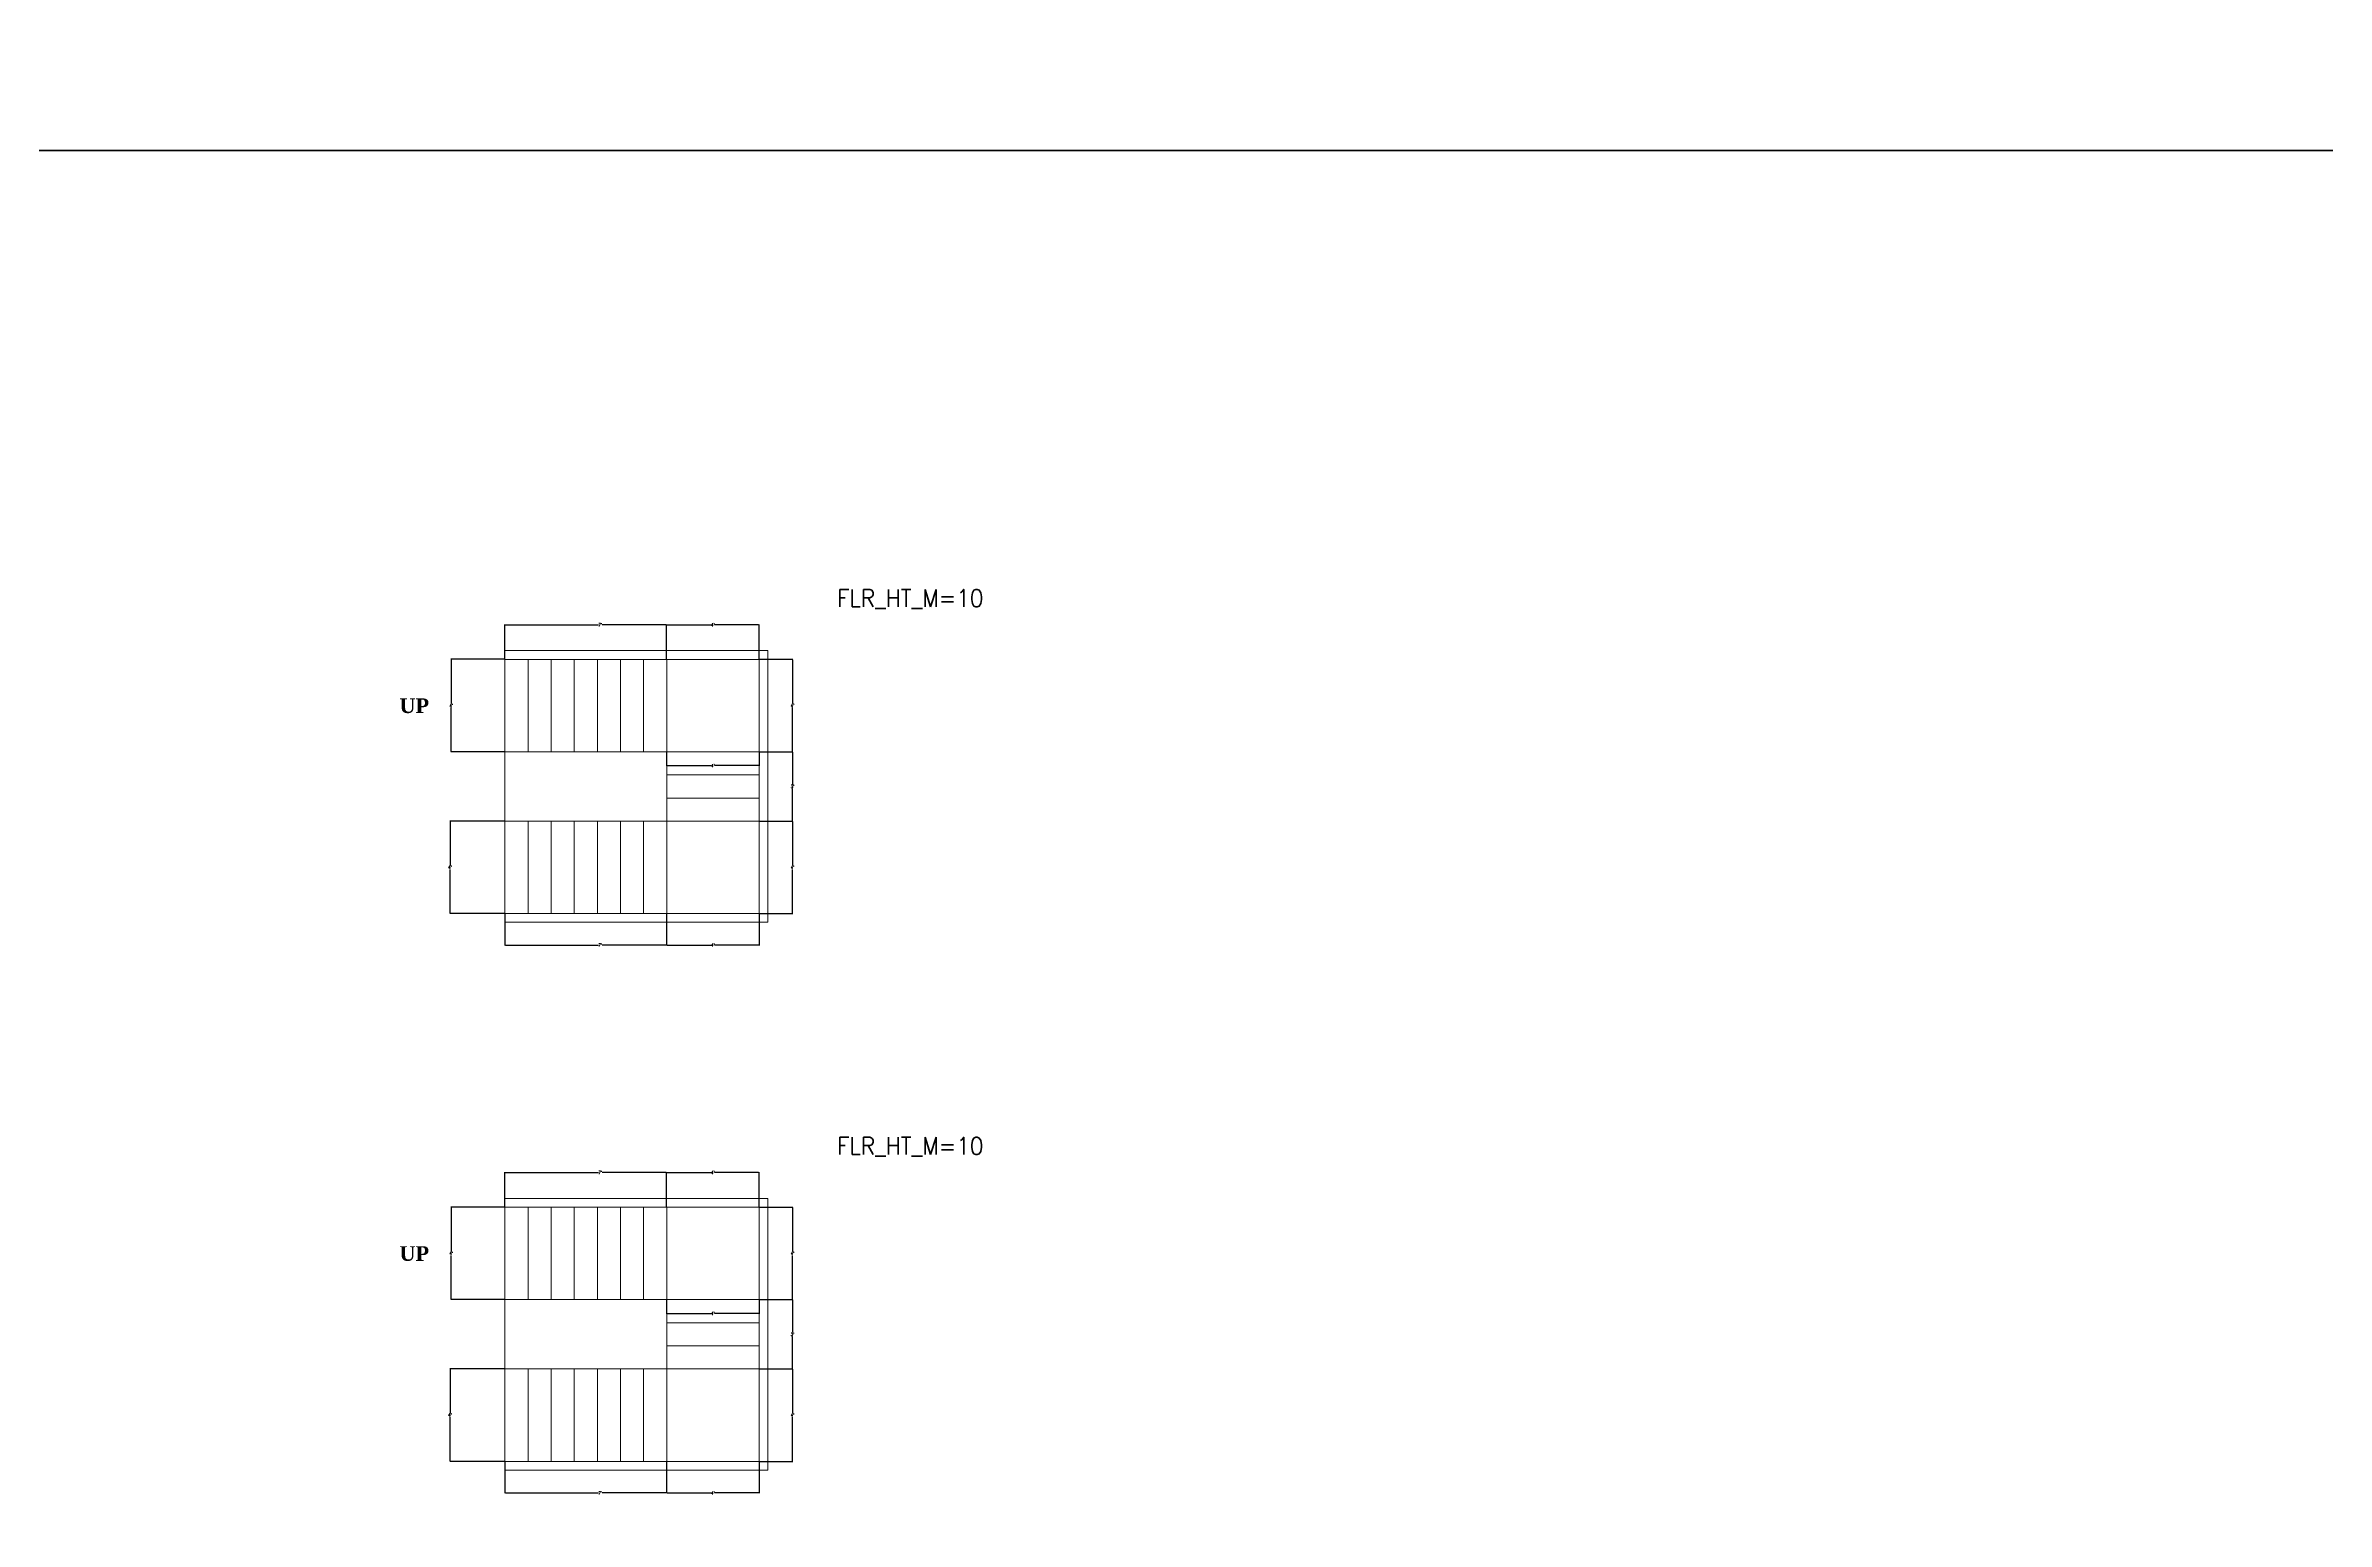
# Model space of a CAD drawing. Header units: feet. Extents: x -2086 to 4549, y -11457 to -6010.
# Drawn here: x -39 to 1146, y -9496 to -8730 of the extents above; entities that cross this region are included whole.
import ezdxf

# ---------------------------------------------------------------- set-up
doc = ezdxf.new("R2010")
doc.units = ezdxf.units.FT
doc.header["$MEASUREMENT"] = 0
for name, color, linetype, lineweight in [('BLK_1_FLR_-1_STAIR_1', 7, 'Continuous', 0), ('BLK_1_FLR_-1_STAIR_1_FLIGHT_2', 7, 'Continuous', 0), ('BLK_1_FLR_-1_STAIR_1_FLIGHT_3', 7, 'Continuous', 0), ('BLK_1_FLR_-1_STAIR_1_LANDING_1', 7, 'Continuous', 0), ('BLK_1_FLR_-1_STAIR_1_LANDING_2', 7, 'Continuous', 0), ('BLK_1_FLR_-1_STAIR_2', 7, 'Continuous', 0), ('BLK_1_FLR_-1_STAIR_2_FLIGHT_2', 7, 'Continuous', 0), ('BLK_1_FLR_-1_STAIR_2_FLIGHT_3', 7, 'Continuous', 0), ('BLK_1_FLR_-1_STAIR_2_LANDING_1', 7, 'Continuous', 0), ('BLK_1_FLR_-1_STAIR_2_LANDING_2', 7, 'Continuous', 0)]:
    doc.layers.add(name, color=color, linetype=linetype, lineweight=lineweight)
doc.layers.add('BLK_1_FLR_-1_STAIR_1_FLIGHT_1', color=7, linetype='Continuous', lineweight=0, true_color=0xffffff)
doc.layers.add('BLK_1_FLR_-1_STAIR_2_FLIGHT_1', color=7, linetype='Continuous', lineweight=0, true_color=0xffffff)
doc.styles.add('MtXpl_Georgia', font='Georgia Bold.ttf')
doc.styles.get("Standard").update_dxf_attribs({"font": 'standard'})
doc.dimstyles.get("Standard").update_dxf_attribs({"dimtxt": 1.625, "dimasz": 0.18, "dimexe": 0.18, "dimexo": 0.0625, "dimgap": 0.09, "dimtad": 0, "dimtih": 1, "dimtoh": 1, "dimdec": 1, "dimzin": 0, "dimdsep": 46, "dimlunit": 4, "dimtxsty": 'standard', "dimcen": 0.09, "dimadec": 0, "dimazin": 0, "dimtfac": 1, "dimtdec": 1, "dimtofl": 0, "dimtmove": 0, "dimatfit": 3, "dimfxl": 1, "dimtolj": 1, "dimtzin": 0, "dimarcsym": 0})

# ---------------------------------------------------------------- blocks, each defined once
blk = doc.blocks.new('*D132')
at = {"layer": 'BLK_1_FLR_-1_STAIR_1_FLIGHT_1', "color": 0, "lineweight": -2, "transparency": 16777216}
for p, q in [((199.7, -9048.4), (199.7, -9030.3)), ((199.9, -9030.5), (248.3, -9030.5)), ((283.5, -9030.5), (250.2, -9030.5)), ((283.7, -9048.4), (283.7, -9030.3))]:
    blk.add_line(p, q, dxfattribs=at)
at = {"layer": 'BLK_1_FLR_-1_STAIR_1_FLIGHT_1', "color": 0, "transparency": 16777216}
for points in [[(199.9, -9030.4), (199.9, -9030.5), (199.7, -9030.5)], [(283.5, -9030.4), (283.5, -9030.5), (283.7, -9030.5)]]:
    blk.add_solid(points, dxfattribs=at)
at = {"layer": 'Defpoints', "color": 0, "transparency": 16777216}
for p in [(283.7, -9030.5), (199.7, -9048.4), (283.7, -9048.4)]:
    blk.add_point(p, dxfattribs=at)
at = {"layer": 'BLK_1_FLR_-1_STAIR_1_FLIGHT_1', "color": 0, "transparency": 16777216, "insert": (249.2, -9030.5), "char_height": 1.62, "attachment_point": 5}
blk.add_mtext("\\A1;7'", dxfattribs=at)
blk = doc.blocks.new('*D133')
at = {"layer": 'BLK_1_FLR_-1_STAIR_1_FLIGHT_1', "color": 0, "lineweight": -2, "transparency": 16777216}
for p, q in [((199.6, -9048.4), (171.6, -9048.4)), ((171.8, -9048.6), (171.8, -9071.4)), ((171.8, -9096.3), (171.8, -9073.5)), ((199.6, -9096.4), (171.6, -9096.4))]:
    blk.add_line(p, q, dxfattribs=at)
at = {"layer": 'BLK_1_FLR_-1_STAIR_1_FLIGHT_1', "color": 0, "transparency": 16777216}
for points in [[(171.7, -9048.6), (171.8, -9048.6), (171.8, -9048.4)], [(171.7, -9096.3), (171.8, -9096.3), (171.8, -9096.4)]]:
    blk.add_solid(points, dxfattribs=at)
at = {"layer": 'Defpoints', "color": 0, "transparency": 16777216}
for p in [(199.7, -9048.4), (171.8, -9096.4), (199.7, -9096.4)]:
    blk.add_point(p, dxfattribs=at)
at = {"layer": 'BLK_1_FLR_-1_STAIR_1_FLIGHT_1', "color": 0, "transparency": 16777216, "insert": (171.8, -9072.4), "char_height": 1.62, "attachment_point": 5}
blk.add_mtext("\\A1;4'", dxfattribs=at)
blk = doc.blocks.new('*D134')
at = {"layer": 'BLK_1_FLR_-1_STAIR_1_FLIGHT_2', "color": 0, "lineweight": -2, "transparency": 16777216}
for p, q in [((331.8, -9096.4), (349.3, -9096.4)), ((349.1, -9096.6), (349.1, -9113.4)), ((349.1, -9132.3), (349.1, -9115.5)), ((331.8, -9132.4), (349.3, -9132.4))]:
    blk.add_line(p, q, dxfattribs=at)
at = {"layer": 'BLK_1_FLR_-1_STAIR_1_FLIGHT_2', "color": 0, "transparency": 16777216}
for points in [[(349.1, -9096.6), (349.1, -9096.6), (349.1, -9096.4)], [(349.1, -9132.3), (349.1, -9132.3), (349.1, -9132.4)]]:
    blk.add_solid(points, dxfattribs=at)
at = {"layer": 'Defpoints', "color": 0, "transparency": 16777216}
for p in [(331.7, -9096.4), (331.7, -9132.4), (349.1, -9132.4)]:
    blk.add_point(p, dxfattribs=at)
at = {"layer": 'BLK_1_FLR_-1_STAIR_1_FLIGHT_2', "color": 0, "transparency": 16777216, "insert": (349.1, -9114.4), "char_height": 1.62, "attachment_point": 5}
blk.add_mtext("\\A1;3'", dxfattribs=at)
blk = doc.blocks.new('*D135')
at = {"layer": 'BLK_1_FLR_-1_STAIR_1_FLIGHT_2', "color": 0, "lineweight": -2, "transparency": 16777216}
for p, q in [((283.7, -9096.5), (283.7, -9103.8)), ((331.7, -9096.5), (331.7, -9103.8)), ((283.9, -9103.6), (306.8, -9103.6)), ((331.5, -9103.6), (308.6, -9103.6))]:
    blk.add_line(p, q, dxfattribs=at)
at = {"layer": 'BLK_1_FLR_-1_STAIR_1_FLIGHT_2', "color": 0, "transparency": 16777216}
for points in [[(283.9, -9103.6), (283.9, -9103.6), (283.7, -9103.6)], [(331.5, -9103.6), (331.5, -9103.6), (331.7, -9103.6)]]:
    blk.add_solid(points, dxfattribs=at)
at = {"layer": 'Defpoints', "color": 0, "transparency": 16777216}
for p in [(283.7, -9096.4), (331.7, -9096.4), (331.7, -9103.6)]:
    blk.add_point(p, dxfattribs=at)
at = {"layer": 'BLK_1_FLR_-1_STAIR_1_FLIGHT_2', "color": 0, "transparency": 16777216, "insert": (307.7, -9103.6), "char_height": 1.62, "attachment_point": 5}
blk.add_mtext("\\A1;4'", dxfattribs=at)
blk = doc.blocks.new('*D136')
at = {"layer": 'BLK_1_FLR_-1_STAIR_1_FLIGHT_3', "color": 0, "lineweight": -2, "transparency": 16777216}
for p, q in [((199.7, -9180.5), (199.7, -9197)), ((283.7, -9180.5), (283.7, -9197)), ((199.9, -9196.8), (248.3, -9196.8)), ((283.5, -9196.8), (250.2, -9196.8))]:
    blk.add_line(p, q, dxfattribs=at)
at = {"layer": 'BLK_1_FLR_-1_STAIR_1_FLIGHT_3', "color": 0, "transparency": 16777216}
for points in [[(199.9, -9196.8), (199.9, -9196.8), (199.7, -9196.8)], [(283.5, -9196.8), (283.5, -9196.8), (283.7, -9196.8)]]:
    blk.add_solid(points, dxfattribs=at)
at = {"layer": 'Defpoints', "color": 0, "transparency": 16777216}
for p in [(199.7, -9180.4), (283.7, -9180.4), (283.7, -9196.8)]:
    blk.add_point(p, dxfattribs=at)
at = {"layer": 'BLK_1_FLR_-1_STAIR_1_FLIGHT_3', "color": 0, "transparency": 16777216, "insert": (249.2, -9196.8), "char_height": 1.62, "attachment_point": 5}
blk.add_mtext("\\A1;7'", dxfattribs=at)
blk = doc.blocks.new('*D137')
at = {"layer": 'BLK_1_FLR_-1_STAIR_1_FLIGHT_3', "color": 0, "lineweight": -2, "transparency": 16777216}
for p, q in [((199.6, -9132.4), (171, -9132.4)), ((171.2, -9132.6), (171.2, -9155.4)), ((171.2, -9180.3), (171.2, -9157.5)), ((199.6, -9180.4), (171, -9180.4))]:
    blk.add_line(p, q, dxfattribs=at)
at = {"layer": 'BLK_1_FLR_-1_STAIR_1_FLIGHT_3', "color": 0, "transparency": 16777216}
for points in [[(171.1, -9132.6), (171.2, -9132.6), (171.2, -9132.4)], [(171.1, -9180.3), (171.2, -9180.3), (171.2, -9180.4)]]:
    blk.add_solid(points, dxfattribs=at)
at = {"layer": 'Defpoints', "color": 0, "transparency": 16777216}
for p in [(171.2, -9132.4), (199.7, -9132.4), (199.7, -9180.4)]:
    blk.add_point(p, dxfattribs=at)
at = {"layer": 'BLK_1_FLR_-1_STAIR_1_FLIGHT_3', "color": 0, "transparency": 16777216, "insert": (171.2, -9156.4), "char_height": 1.62, "attachment_point": 5}
blk.add_mtext("\\A1;4'", dxfattribs=at)
blk = doc.blocks.new('*D154')
at = {"layer": 'BLK_1_FLR_-1_STAIR_1_LANDING_1', "color": 0, "lineweight": -2, "transparency": 16777216}
for p, q in [((331.8, -9048.4), (349.3, -9048.4)), ((349.1, -9048.6), (349.1, -9071.4)), ((349.1, -9096.3), (349.1, -9073.5)), ((331.8, -9096.4), (349.3, -9096.4))]:
    blk.add_line(p, q, dxfattribs=at)
at = {"layer": 'BLK_1_FLR_-1_STAIR_1_LANDING_1', "color": 0, "transparency": 16777216}
for points in [[(349.1, -9048.6), (349.1, -9048.6), (349.1, -9048.4)], [(349.1, -9096.3), (349.1, -9096.3), (349.1, -9096.4)]]:
    blk.add_solid(points, dxfattribs=at)
at = {"layer": 'Defpoints', "color": 0, "transparency": 16777216}
for p in [(331.7, -9048.4), (349.1, -9048.4), (331.7, -9096.4)]:
    blk.add_point(p, dxfattribs=at)
at = {"layer": 'BLK_1_FLR_-1_STAIR_1_LANDING_1', "color": 0, "transparency": 16777216, "insert": (349.1, -9072.4), "char_height": 1.62, "attachment_point": 5}
blk.add_mtext("\\A1;4'", dxfattribs=at)
blk = doc.blocks.new('*D155')
at = {"layer": 'BLK_1_FLR_-1_STAIR_1_LANDING_2', "color": 0, "lineweight": -2, "transparency": 16777216}
for p, q in [((331.8, -9132.4), (349.3, -9132.4)), ((349.1, -9132.6), (349.1, -9155.4)), ((349.1, -9180.3), (349.1, -9157.5)), ((331.8, -9180.4), (349.3, -9180.4))]:
    blk.add_line(p, q, dxfattribs=at)
at = {"layer": 'BLK_1_FLR_-1_STAIR_1_LANDING_2', "color": 0, "transparency": 16777216}
for points in [[(349.1, -9132.6), (349.1, -9132.6), (349.1, -9132.4)], [(349.1, -9180.3), (349.1, -9180.3), (349.1, -9180.4)]]:
    blk.add_solid(points, dxfattribs=at)
at = {"layer": 'Defpoints', "color": 0, "transparency": 16777216}
for p in [(331.7, -9132.4), (331.7, -9180.4), (349.1, -9180.4)]:
    blk.add_point(p, dxfattribs=at)
at = {"layer": 'BLK_1_FLR_-1_STAIR_1_LANDING_2', "color": 0, "transparency": 16777216, "insert": (349.1, -9156.4), "char_height": 1.62, "attachment_point": 5}
blk.add_mtext("\\A1;4'", dxfattribs=at)
blk = doc.blocks.new('*D156')
at = {"layer": 'BLK_1_FLR_-1_STAIR_1_LANDING_2', "color": 0, "lineweight": -2, "transparency": 16777216}
for p, q in [((283.7, -9180.5), (283.7, -9197)), ((331.7, -9180.5), (331.7, -9197)), ((283.9, -9196.8), (306.8, -9196.8)), ((331.5, -9196.8), (308.6, -9196.8))]:
    blk.add_line(p, q, dxfattribs=at)
at = {"layer": 'BLK_1_FLR_-1_STAIR_1_LANDING_2', "color": 0, "transparency": 16777216}
for points in [[(283.9, -9196.8), (283.9, -9196.8), (283.7, -9196.8)], [(331.5, -9196.8), (331.5, -9196.8), (331.7, -9196.8)]]:
    blk.add_solid(points, dxfattribs=at)
at = {"layer": 'Defpoints', "color": 0, "transparency": 16777216}
for p in [(283.7, -9180.4), (331.7, -9180.4), (331.7, -9196.8)]:
    blk.add_point(p, dxfattribs=at)
at = {"layer": 'BLK_1_FLR_-1_STAIR_1_LANDING_2', "color": 0, "transparency": 16777216, "insert": (307.7, -9196.8), "char_height": 1.62, "attachment_point": 5}
blk.add_mtext("\\A1;4'", dxfattribs=at)
blk = doc.blocks.new('*D157')
at = {"layer": 'BLK_1_FLR_-1_STAIR_1_LANDING_1', "color": 0, "lineweight": -2, "transparency": 16777216}
for p, q in [((283.7, -9048.4), (283.7, -9030.3)), ((283.9, -9030.5), (306.8, -9030.5)), ((331.5, -9030.5), (308.6, -9030.5)), ((331.7, -9048.4), (331.7, -9030.3))]:
    blk.add_line(p, q, dxfattribs=at)
at = {"layer": 'BLK_1_FLR_-1_STAIR_1_LANDING_1', "color": 0, "transparency": 16777216}
for points in [[(283.9, -9030.4), (283.9, -9030.5), (283.7, -9030.5)], [(331.5, -9030.4), (331.5, -9030.5), (331.7, -9030.5)]]:
    blk.add_solid(points, dxfattribs=at)
at = {"layer": 'Defpoints', "color": 0, "transparency": 16777216}
for p in [(331.7, -9030.5), (283.7, -9048.4), (331.7, -9048.4)]:
    blk.add_point(p, dxfattribs=at)
at = {"layer": 'BLK_1_FLR_-1_STAIR_1_LANDING_1', "color": 0, "transparency": 16777216, "insert": (307.7, -9030.5), "char_height": 1.62, "attachment_point": 5}
blk.add_mtext("\\A1;4'", dxfattribs=at)
blk = doc.blocks.new('*D481')
at = {"layer": 'BLK_1_FLR_-1_STAIR_2_FLIGHT_1', "color": 0, "lineweight": -2, "transparency": 16777216}
for p, q in [((199.7, -9332.8), (199.7, -9314.8)), ((199.9, -9314.9), (248.3, -9314.9)), ((283.5, -9314.9), (250.2, -9314.9)), ((283.7, -9332.8), (283.7, -9314.8))]:
    blk.add_line(p, q, dxfattribs=at)
at = {"layer": 'BLK_1_FLR_-1_STAIR_2_FLIGHT_1', "color": 0, "transparency": 16777216}
for points in [[(199.9, -9314.9), (199.9, -9315), (199.7, -9314.9)], [(283.5, -9314.9), (283.5, -9315), (283.7, -9314.9)]]:
    blk.add_solid(points, dxfattribs=at)
at = {"layer": 'Defpoints', "color": 0, "transparency": 16777216}
for p in [(283.7, -9314.9), (199.7, -9332.9), (283.7, -9332.9)]:
    blk.add_point(p, dxfattribs=at)
at = {"layer": 'BLK_1_FLR_-1_STAIR_2_FLIGHT_1', "color": 0, "transparency": 16777216, "insert": (249.2, -9314.9), "char_height": 1.62, "attachment_point": 5}
blk.add_mtext("\\A1;7'", dxfattribs=at)
blk = doc.blocks.new('*D482')
at = {"layer": 'BLK_1_FLR_-1_STAIR_2_FLIGHT_1', "color": 0, "lineweight": -2, "transparency": 16777216}
for p, q in [((199.6, -9332.9), (171.6, -9332.9)), ((171.8, -9333.1), (171.8, -9355.9)), ((171.8, -9380.7), (171.8, -9358)), ((199.6, -9380.9), (171.6, -9380.9))]:
    blk.add_line(p, q, dxfattribs=at)
at = {"layer": 'BLK_1_FLR_-1_STAIR_2_FLIGHT_1', "color": 0, "transparency": 16777216}
for points in [[(171.7, -9333.1), (171.8, -9333.1), (171.8, -9332.9)], [(171.7, -9380.7), (171.8, -9380.7), (171.8, -9380.9)]]:
    blk.add_solid(points, dxfattribs=at)
at = {"layer": 'Defpoints', "color": 0, "transparency": 16777216}
for p in [(199.7, -9332.9), (171.8, -9380.9), (199.7, -9380.9)]:
    blk.add_point(p, dxfattribs=at)
at = {"layer": 'BLK_1_FLR_-1_STAIR_2_FLIGHT_1', "color": 0, "transparency": 16777216, "insert": (171.8, -9356.9), "char_height": 1.62, "attachment_point": 5}
blk.add_mtext("\\A1;4'", dxfattribs=at)
blk = doc.blocks.new('*D483')
at = {"layer": 'BLK_1_FLR_-1_STAIR_2_FLIGHT_2', "color": 0, "lineweight": -2, "transparency": 16777216}
for p, q in [((331.8, -9380.9), (349.3, -9380.9)), ((349.1, -9381.1), (349.1, -9397.9)), ((349.1, -9416.7), (349.1, -9400)), ((331.8, -9416.9), (349.3, -9416.9))]:
    blk.add_line(p, q, dxfattribs=at)
at = {"layer": 'BLK_1_FLR_-1_STAIR_2_FLIGHT_2', "color": 0, "transparency": 16777216}
for points in [[(349.1, -9381.1), (349.1, -9381.1), (349.1, -9380.9)], [(349.1, -9416.7), (349.1, -9416.7), (349.1, -9416.9)]]:
    blk.add_solid(points, dxfattribs=at)
at = {"layer": 'Defpoints', "color": 0, "transparency": 16777216}
for p in [(331.7, -9380.9), (331.7, -9416.9), (349.1, -9416.9)]:
    blk.add_point(p, dxfattribs=at)
at = {"layer": 'BLK_1_FLR_-1_STAIR_2_FLIGHT_2', "color": 0, "transparency": 16777216, "insert": (349.1, -9398.9), "char_height": 1.62, "attachment_point": 5}
blk.add_mtext("\\A1;3'", dxfattribs=at)
blk = doc.blocks.new('*D484')
at = {"layer": 'BLK_1_FLR_-1_STAIR_2_FLIGHT_2', "color": 0, "lineweight": -2, "transparency": 16777216}
for p, q in [((283.7, -9381), (283.7, -9388.3)), ((331.7, -9381), (331.7, -9388.3)), ((283.9, -9388.1), (306.8, -9388.1)), ((331.5, -9388.1), (308.6, -9388.1))]:
    blk.add_line(p, q, dxfattribs=at)
at = {"layer": 'BLK_1_FLR_-1_STAIR_2_FLIGHT_2', "color": 0, "transparency": 16777216}
for points in [[(283.9, -9388.1), (283.9, -9388.1), (283.7, -9388.1)], [(331.5, -9388.1), (331.5, -9388.1), (331.7, -9388.1)]]:
    blk.add_solid(points, dxfattribs=at)
at = {"layer": 'Defpoints', "color": 0, "transparency": 16777216}
for p in [(283.7, -9380.9), (331.7, -9380.9), (331.7, -9388.1)]:
    blk.add_point(p, dxfattribs=at)
at = {"layer": 'BLK_1_FLR_-1_STAIR_2_FLIGHT_2', "color": 0, "transparency": 16777216, "insert": (307.7, -9388.1), "char_height": 1.62, "attachment_point": 5}
blk.add_mtext("\\A1;4'", dxfattribs=at)
blk = doc.blocks.new('*D485')
at = {"layer": 'BLK_1_FLR_-1_STAIR_2_FLIGHT_3', "color": 0, "lineweight": -2, "transparency": 16777216}
for p, q in [((199.7, -9465), (199.7, -9481.5)), ((283.7, -9465), (283.7, -9481.5)), ((199.9, -9481.3), (248.3, -9481.3)), ((283.5, -9481.3), (250.2, -9481.3))]:
    blk.add_line(p, q, dxfattribs=at)
at = {"layer": 'BLK_1_FLR_-1_STAIR_2_FLIGHT_3', "color": 0, "transparency": 16777216}
for points in [[(199.9, -9481.3), (199.9, -9481.3), (199.7, -9481.3)], [(283.5, -9481.3), (283.5, -9481.3), (283.7, -9481.3)]]:
    blk.add_solid(points, dxfattribs=at)
at = {"layer": 'Defpoints', "color": 0, "transparency": 16777216}
for p in [(199.7, -9464.9), (283.7, -9464.9), (283.7, -9481.3)]:
    blk.add_point(p, dxfattribs=at)
at = {"layer": 'BLK_1_FLR_-1_STAIR_2_FLIGHT_3', "color": 0, "transparency": 16777216, "insert": (249.2, -9481.3), "char_height": 1.62, "attachment_point": 5}
blk.add_mtext("\\A1;7'", dxfattribs=at)
blk = doc.blocks.new('*D486')
at = {"layer": 'BLK_1_FLR_-1_STAIR_2_FLIGHT_3', "color": 0, "lineweight": -2, "transparency": 16777216}
for p, q in [((199.6, -9416.9), (171, -9416.9)), ((171.2, -9417.1), (171.2, -9439.9)), ((171.2, -9464.7), (171.2, -9442)), ((199.6, -9464.9), (171, -9464.9))]:
    blk.add_line(p, q, dxfattribs=at)
at = {"layer": 'BLK_1_FLR_-1_STAIR_2_FLIGHT_3', "color": 0, "transparency": 16777216}
for points in [[(171.1, -9417.1), (171.2, -9417.1), (171.2, -9416.9)], [(171.1, -9464.7), (171.2, -9464.7), (171.2, -9464.9)]]:
    blk.add_solid(points, dxfattribs=at)
at = {"layer": 'Defpoints', "color": 0, "transparency": 16777216}
for p in [(171.2, -9416.9), (199.7, -9416.9), (199.7, -9464.9)]:
    blk.add_point(p, dxfattribs=at)
at = {"layer": 'BLK_1_FLR_-1_STAIR_2_FLIGHT_3', "color": 0, "transparency": 16777216, "insert": (171.2, -9440.9), "char_height": 1.62, "attachment_point": 5}
blk.add_mtext("\\A1;4'", dxfattribs=at)
blk = doc.blocks.new('*D487')
at = {"layer": 'BLK_1_FLR_-1_STAIR_2_LANDING_1', "color": 0, "lineweight": -2, "transparency": 16777216}
for p, q in [((331.8, -9332.9), (349.3, -9332.9)), ((349.1, -9333.1), (349.1, -9355.9)), ((349.1, -9380.7), (349.1, -9358)), ((331.8, -9380.9), (349.3, -9380.9))]:
    blk.add_line(p, q, dxfattribs=at)
at = {"layer": 'BLK_1_FLR_-1_STAIR_2_LANDING_1', "color": 0, "transparency": 16777216}
for points in [[(349.1, -9333.1), (349.1, -9333.1), (349.1, -9332.9)], [(349.1, -9380.7), (349.1, -9380.7), (349.1, -9380.9)]]:
    blk.add_solid(points, dxfattribs=at)
at = {"layer": 'Defpoints', "color": 0, "transparency": 16777216}
for p in [(331.7, -9332.9), (349.1, -9332.9), (331.7, -9380.9)]:
    blk.add_point(p, dxfattribs=at)
at = {"layer": 'BLK_1_FLR_-1_STAIR_2_LANDING_1', "color": 0, "transparency": 16777216, "insert": (349.1, -9356.9), "char_height": 1.62, "attachment_point": 5}
blk.add_mtext("\\A1;4'", dxfattribs=at)
blk = doc.blocks.new('*D488')
at = {"layer": 'BLK_1_FLR_-1_STAIR_2_LANDING_2', "color": 0, "lineweight": -2, "transparency": 16777216}
for p, q in [((331.8, -9416.9), (349.3, -9416.9)), ((349.1, -9417.1), (349.1, -9439.9)), ((349.1, -9464.7), (349.1, -9442)), ((331.8, -9464.9), (349.3, -9464.9))]:
    blk.add_line(p, q, dxfattribs=at)
at = {"layer": 'BLK_1_FLR_-1_STAIR_2_LANDING_2', "color": 0, "transparency": 16777216}
for points in [[(349.1, -9417.1), (349.1, -9417.1), (349.1, -9416.9)], [(349.1, -9464.7), (349.1, -9464.7), (349.1, -9464.9)]]:
    blk.add_solid(points, dxfattribs=at)
at = {"layer": 'Defpoints', "color": 0, "transparency": 16777216}
for p in [(331.7, -9416.9), (331.7, -9464.9), (349.1, -9464.9)]:
    blk.add_point(p, dxfattribs=at)
at = {"layer": 'BLK_1_FLR_-1_STAIR_2_LANDING_2', "color": 0, "transparency": 16777216, "insert": (349.1, -9440.9), "char_height": 1.62, "attachment_point": 5}
blk.add_mtext("\\A1;4'", dxfattribs=at)
blk = doc.blocks.new('*D493')
at = {"layer": 'BLK_1_FLR_-1_STAIR_2_LANDING_2', "color": 0, "lineweight": -2, "transparency": 16777216}
for p, q in [((283.7, -9465), (283.7, -9481.5)), ((331.7, -9465), (331.7, -9481.5)), ((283.9, -9481.3), (306.8, -9481.3)), ((331.5, -9481.3), (308.6, -9481.3))]:
    blk.add_line(p, q, dxfattribs=at)
at = {"layer": 'BLK_1_FLR_-1_STAIR_2_LANDING_2', "color": 0, "transparency": 16777216}
for points in [[(283.9, -9481.3), (283.9, -9481.3), (283.7, -9481.3)], [(331.5, -9481.3), (331.5, -9481.3), (331.7, -9481.3)]]:
    blk.add_solid(points, dxfattribs=at)
at = {"layer": 'Defpoints', "color": 0, "transparency": 16777216}
for p in [(283.7, -9464.9), (331.7, -9464.9), (331.7, -9481.3)]:
    blk.add_point(p, dxfattribs=at)
at = {"layer": 'BLK_1_FLR_-1_STAIR_2_LANDING_2', "color": 0, "transparency": 16777216, "insert": (307.7, -9481.3), "char_height": 1.62, "attachment_point": 5}
blk.add_mtext("\\A1;4'", dxfattribs=at)
blk = doc.blocks.new('*D489')
at = {"layer": 'BLK_1_FLR_-1_STAIR_2_LANDING_1', "color": 0, "lineweight": -2, "transparency": 16777216}
for p, q in [((283.7, -9332.8), (283.7, -9314.8)), ((283.9, -9314.9), (306.8, -9314.9)), ((331.5, -9314.9), (308.6, -9314.9)), ((331.7, -9332.8), (331.7, -9314.8))]:
    blk.add_line(p, q, dxfattribs=at)
at = {"layer": 'BLK_1_FLR_-1_STAIR_2_LANDING_1', "color": 0, "transparency": 16777216}
for points in [[(283.9, -9314.9), (283.9, -9315), (283.7, -9314.9)], [(331.5, -9314.9), (331.5, -9315), (331.7, -9314.9)]]:
    blk.add_solid(points, dxfattribs=at)
at = {"layer": 'Defpoints', "color": 0, "transparency": 16777216}
for p in [(331.7, -9314.9), (283.7, -9332.9), (331.7, -9332.9)]:
    blk.add_point(p, dxfattribs=at)
at = {"layer": 'BLK_1_FLR_-1_STAIR_2_LANDING_1', "color": 0, "transparency": 16777216, "insert": (307.7, -9314.9), "char_height": 1.62, "attachment_point": 5}
blk.add_mtext("\\A1;4'", dxfattribs=at)

msp = doc.modelspace()

# ---------------------------------------------------------------- linework, layer by layer
for points in [[(-1223.89, -7893.4), (4548.57, -7893.4), (4548.57, -8784.21), (-1223.89, -8784.21), (-1223.89, -7893.4)], [(-1223.89, -8784.21), (4548.57, -8784.21), (4548.57, -9675.01), (-1223.89, -9675.01), (-1223.89, -8784.21)]]:
    msp.add_lwpolyline(points, close=True)
at = {"layer": 'BLK_1_FLR_-1_STAIR_1'}
msp.add_lwpolyline([(199.71, -9043.91), (336.23, -9043.91), (336.23, -9184.97), (199.71, -9184.97), (199.71, -9048.44)], close=True, dxfattribs=at)
at = {"layer": 'BLK_1_FLR_-1_STAIR_1_FLIGHT_1', "color": 3}
for p, q in [((199.71, -9096.44), (199.71, -9048.44)), ((211.71, -9096.44), (211.71, -9048.44)), ((223.71, -9096.44), (223.71, -9048.44)), ((235.71, -9096.44), (235.71, -9048.44)), ((247.71, -9096.44), (247.71, -9048.44)), ((259.71, -9096.44), (259.71, -9048.44)), ((271.71, -9096.44), (271.71, -9048.44)), ((283.71, -9096.44), (283.71, -9048.44))]:
    msp.add_line(p, q, dxfattribs=at)
at = {"layer": 'BLK_1_FLR_-1_STAIR_1_FLIGHT_1'}
msp.add_lwpolyline([(199.71, -9048.44), (199.71, -9096.44), (283.71, -9096.44), (283.71, -9048.44), (199.71, -9048.44)], close=True, dxfattribs=at)
at = {"layer": 'BLK_1_FLR_-1_STAIR_1_FLIGHT_2', "color": 3}
for p, q in [((283.71, -9096.44), (331.71, -9096.44)), ((283.71, -9108.44), (331.71, -9108.44)), ((283.71, -9120.44), (331.71, -9120.44)), ((283.71, -9132.44), (331.71, -9132.44))]:
    msp.add_line(p, q, dxfattribs=at)
at = {"layer": 'BLK_1_FLR_-1_STAIR_1_FLIGHT_2'}
msp.add_lwpolyline([(283.71, -9096.44), (331.71, -9096.44), (331.71, -9132.44), (283.71, -9132.44), (283.71, -9096.44)], close=True, dxfattribs=at)
at = {"layer": 'BLK_1_FLR_-1_STAIR_1_FLIGHT_3', "color": 3}
for p, q in [((199.71, -9180.44), (199.71, -9132.44)), ((211.71, -9180.44), (211.71, -9132.44)), ((223.71, -9132.44), (223.71, -9180.44)), ((235.71, -9132.44), (235.71, -9180.44)), ((247.71, -9132.44), (247.71, -9180.44)), ((259.71, -9132.44), (259.71, -9180.44)), ((271.71, -9132.44), (271.71, -9180.44)), ((283.71, -9132.44), (283.71, -9180.44))]:
    msp.add_line(p, q, dxfattribs=at)
at = {"layer": 'BLK_1_FLR_-1_STAIR_1_FLIGHT_3'}
msp.add_lwpolyline([(199.71, -9132.44), (283.71, -9132.44), (283.71, -9180.44), (199.71, -9180.44), (199.71, -9132.44)], close=True, dxfattribs=at)
at = {"layer": 'BLK_1_FLR_-1_STAIR_1_LANDING_1'}
msp.add_lwpolyline([(283.71, -9048.44), (331.71, -9048.44), (331.71, -9096.44), (283.71, -9096.44), (283.71, -9048.44)], close=True, dxfattribs=at)
at = {"layer": 'BLK_1_FLR_-1_STAIR_1_LANDING_2'}
msp.add_lwpolyline([(283.71, -9132.44), (331.71, -9132.44), (331.71, -9180.44), (283.71, -9180.44), (283.71, -9132.44)], close=True, dxfattribs=at)
at = {"layer": 'BLK_1_FLR_-1_STAIR_2'}
msp.add_lwpolyline([(199.71, -9328.38), (336.23, -9328.38), (336.23, -9469.44), (199.71, -9469.44), (199.71, -9332.91)], close=True, dxfattribs=at)
at = {"layer": 'BLK_1_FLR_-1_STAIR_2_FLIGHT_1', "color": 3}
for p, q in [((199.71, -9380.91), (199.71, -9332.91)), ((211.71, -9380.91), (211.71, -9332.91)), ((223.71, -9380.91), (223.71, -9332.91)), ((235.71, -9380.91), (235.71, -9332.91)), ((247.71, -9380.91), (247.71, -9332.91)), ((259.71, -9380.91), (259.71, -9332.91)), ((271.71, -9380.91), (271.71, -9332.91)), ((283.71, -9380.91), (283.71, -9332.91))]:
    msp.add_line(p, q, dxfattribs=at)
at = {"layer": 'BLK_1_FLR_-1_STAIR_2_FLIGHT_1'}
msp.add_lwpolyline([(199.71, -9332.91), (199.71, -9380.91), (283.71, -9380.91), (283.71, -9332.91), (199.71, -9332.91)], close=True, dxfattribs=at)
at = {"layer": 'BLK_1_FLR_-1_STAIR_2_FLIGHT_2', "color": 3}
for p, q in [((283.71, -9380.91), (331.71, -9380.91)), ((283.71, -9392.91), (331.71, -9392.91)), ((283.71, -9404.91), (331.71, -9404.91)), ((283.71, -9416.91), (331.71, -9416.91))]:
    msp.add_line(p, q, dxfattribs=at)
at = {"layer": 'BLK_1_FLR_-1_STAIR_2_FLIGHT_2'}
msp.add_lwpolyline([(283.71, -9380.91), (331.71, -9380.91), (331.71, -9416.91), (283.71, -9416.91), (283.71, -9380.91)], close=True, dxfattribs=at)
at = {"layer": 'BLK_1_FLR_-1_STAIR_2_FLIGHT_3', "color": 3}
for p, q in [((199.71, -9464.91), (199.71, -9416.91)), ((211.71, -9464.91), (211.71, -9416.91)), ((223.71, -9416.91), (223.71, -9464.91)), ((235.71, -9416.91), (235.71, -9464.91)), ((247.71, -9416.91), (247.71, -9464.91)), ((259.71, -9416.91), (259.71, -9464.91)), ((271.71, -9416.91), (271.71, -9464.91)), ((283.71, -9416.91), (283.71, -9464.91))]:
    msp.add_line(p, q, dxfattribs=at)
at = {"layer": 'BLK_1_FLR_-1_STAIR_2_FLIGHT_3'}
msp.add_lwpolyline([(199.71, -9416.91), (283.71, -9416.91), (283.71, -9464.91), (199.71, -9464.91), (199.71, -9416.91)], close=True, dxfattribs=at)
at = {"layer": 'BLK_1_FLR_-1_STAIR_2_LANDING_1'}
msp.add_lwpolyline([(283.71, -9332.91), (331.71, -9332.91), (331.71, -9380.91), (283.71, -9380.91), (283.71, -9332.91)], close=True, dxfattribs=at)
at = {"layer": 'BLK_1_FLR_-1_STAIR_2_LANDING_2'}
msp.add_lwpolyline([(283.71, -9416.91), (331.71, -9416.91), (331.71, -9464.91), (283.71, -9464.91), (283.71, -9416.91)], close=True, dxfattribs=at)

# ---------------------------------------------------------------- texts
at = {"style": 'MtXpl_Georgia'}
for p in [(144.93, -9076.31), (144.93, -9360.78)]:
    msp.add_text('UP', height=7.618, dxfattribs=at).set_placement(p)
at = {"layer": 'BLK_1_FLR_-1_STAIR_1', "insert": (372.3, -9012.16), "char_height": 9.0057, "width": 96.0609, "attachment_point": 1}
msp.add_mtext('FLR_HT_M=10', dxfattribs=at)
at = {"layer": 'BLK_1_FLR_-1_STAIR_2', "insert": (372.3, -9296.63), "char_height": 9.0057, "width": 96.0609, "attachment_point": 1}
msp.add_mtext('FLR_HT_M=10', dxfattribs=at)

# ---------------------------------------------------------------- dimensions: what is measured, and where the dimension line sits
at = {"layer": 'BLK_1_FLR_-1_STAIR_1_FLIGHT_1', "color": 1}
dim = msp.add_linear_dim(base=(283.71, -9030.46), p1=(199.71, -9048.44), p2=(283.71, -9048.44), dimstyle='Standard', dxfattribs=at)
dim.commit()
dim.dimension.update_dxf_attribs({"geometry": '*D132', "text_midpoint": (249.22, -9030.46), "dimtype": 160})
at = {"layer": 'BLK_1_FLR_-1_STAIR_1_FLIGHT_1', "color": 2}
dim = msp.add_linear_dim(base=(171.76, -9096.44), p1=(199.71, -9048.44), p2=(199.71, -9096.44), angle=90, dimstyle='Standard', dxfattribs=at)
dim.commit()
dim.dimension.update_dxf_attribs({"geometry": '*D133', "text_midpoint": (171.76, -9072.44)})
at = {"layer": 'BLK_1_FLR_-1_STAIR_1_FLIGHT_2', "color": 2}
dim = msp.add_linear_dim(base=(331.71, -9103.62), p1=(283.71, -9096.44), p2=(331.71, -9096.44), dimstyle='Standard', dxfattribs=at)
dim.commit()
dim.dimension.update_dxf_attribs({"geometry": '*D135', "text_midpoint": (307.71, -9103.62)})
at = {"layer": 'BLK_1_FLR_-1_STAIR_1_FLIGHT_2', "color": 1}
dim = msp.add_linear_dim(base=(349.09, -9132.44), p1=(331.71, -9096.44), p2=(331.71, -9132.44), angle=90, dimstyle='Standard', dxfattribs=at)
dim.commit()
dim.dimension.update_dxf_attribs({"geometry": '*D134', "text_midpoint": (349.09, -9114.44)})
at = {"layer": 'BLK_1_FLR_-1_STAIR_1_FLIGHT_3', "color": 2}
dim = msp.add_linear_dim(base=(171.17, -9132.44), p1=(199.71, -9180.44), p2=(199.71, -9132.44), angle=90, dimstyle='Standard', dxfattribs=at)
dim.commit()
dim.dimension.update_dxf_attribs({"geometry": '*D137', "text_midpoint": (171.17, -9156.44)})
at = {"layer": 'BLK_1_FLR_-1_STAIR_1_FLIGHT_3', "color": 1}
dim = msp.add_linear_dim(base=(283.71, -9196.81), p1=(199.71, -9180.44), p2=(283.71, -9180.44), dimstyle='Standard', dxfattribs=at)
dim.commit()
dim.dimension.update_dxf_attribs({"geometry": '*D136', "text_midpoint": (249.22, -9196.81), "dimtype": 160})
at = {"layer": 'BLK_1_FLR_-1_STAIR_1_LANDING_1', "color": 1}
dim = msp.add_linear_dim(base=(331.71, -9030.46), p1=(283.71, -9048.44), p2=(331.71, -9048.44), dimstyle='Standard', dxfattribs=at)
dim.commit()
dim.dimension.update_dxf_attribs({"geometry": '*D157', "text_midpoint": (307.71, -9030.46)})
at = {"layer": 'BLK_1_FLR_-1_STAIR_1_LANDING_1', "color": 2}
dim = msp.add_linear_dim(base=(349.09, -9048.44), p1=(331.71, -9096.44), p2=(331.71, -9048.44), angle=90, dimstyle='Standard', dxfattribs=at)
dim.commit()
dim.dimension.update_dxf_attribs({"geometry": '*D154', "text_midpoint": (349.09, -9072.44)})
at = {"layer": 'BLK_1_FLR_-1_STAIR_1_LANDING_2', "color": 2}
dim = msp.add_linear_dim(base=(349.09, -9180.44), p1=(331.71, -9132.44), p2=(331.71, -9180.44), angle=90, dimstyle='Standard', dxfattribs=at)
dim.commit()
dim.dimension.update_dxf_attribs({"geometry": '*D155', "text_midpoint": (349.09, -9156.44)})
at = {"layer": 'BLK_1_FLR_-1_STAIR_1_LANDING_2', "color": 1}
dim = msp.add_linear_dim(base=(331.71, -9196.81), p1=(283.71, -9180.44), p2=(331.71, -9180.44), dimstyle='Standard', dxfattribs=at)
dim.commit()
dim.dimension.update_dxf_attribs({"geometry": '*D156', "text_midpoint": (307.71, -9196.81)})
at = {"layer": 'BLK_1_FLR_-1_STAIR_2_FLIGHT_1', "color": 1}
dim = msp.add_linear_dim(base=(283.71, -9314.93), p1=(199.71, -9332.91), p2=(283.71, -9332.91), dimstyle='Standard', dxfattribs=at)
dim.commit()
dim.dimension.update_dxf_attribs({"geometry": '*D481', "text_midpoint": (249.22, -9314.93), "dimtype": 160})
at = {"layer": 'BLK_1_FLR_-1_STAIR_2_FLIGHT_1', "color": 2}
dim = msp.add_linear_dim(base=(171.76, -9380.91), p1=(199.71, -9332.91), p2=(199.71, -9380.91), angle=90, dimstyle='Standard', dxfattribs=at)
dim.commit()
dim.dimension.update_dxf_attribs({"geometry": '*D482', "text_midpoint": (171.76, -9356.91)})
at = {"layer": 'BLK_1_FLR_-1_STAIR_2_FLIGHT_2', "color": 2}
dim = msp.add_linear_dim(base=(331.71, -9388.09), p1=(283.71, -9380.91), p2=(331.71, -9380.91), dimstyle='Standard', dxfattribs=at)
dim.commit()
dim.dimension.update_dxf_attribs({"geometry": '*D484', "text_midpoint": (307.71, -9388.09)})
at = {"layer": 'BLK_1_FLR_-1_STAIR_2_FLIGHT_2', "color": 1}
dim = msp.add_linear_dim(base=(349.09, -9416.91), p1=(331.71, -9380.91), p2=(331.71, -9416.91), angle=90, dimstyle='Standard', dxfattribs=at)
dim.commit()
dim.dimension.update_dxf_attribs({"geometry": '*D483', "text_midpoint": (349.09, -9398.91)})
at = {"layer": 'BLK_1_FLR_-1_STAIR_2_FLIGHT_3', "color": 2}
dim = msp.add_linear_dim(base=(171.17, -9416.91), p1=(199.71, -9464.91), p2=(199.71, -9416.91), angle=90, dimstyle='Standard', dxfattribs=at)
dim.commit()
dim.dimension.update_dxf_attribs({"geometry": '*D486', "text_midpoint": (171.17, -9440.91)})
at = {"layer": 'BLK_1_FLR_-1_STAIR_2_FLIGHT_3', "color": 1}
dim = msp.add_linear_dim(base=(283.71, -9481.28), p1=(199.71, -9464.91), p2=(283.71, -9464.91), dimstyle='Standard', dxfattribs=at)
dim.commit()
dim.dimension.update_dxf_attribs({"geometry": '*D485', "text_midpoint": (249.22, -9481.28), "dimtype": 160})
at = {"layer": 'BLK_1_FLR_-1_STAIR_2_LANDING_1', "color": 1}
dim = msp.add_linear_dim(base=(331.71, -9314.93), p1=(283.71, -9332.91), p2=(331.71, -9332.91), dimstyle='Standard', dxfattribs=at)
dim.commit()
dim.dimension.update_dxf_attribs({"geometry": '*D489', "text_midpoint": (307.71, -9314.93)})
at = {"layer": 'BLK_1_FLR_-1_STAIR_2_LANDING_1', "color": 2}
dim = msp.add_linear_dim(base=(349.09, -9332.91), p1=(331.71, -9380.91), p2=(331.71, -9332.91), angle=90, dimstyle='Standard', dxfattribs=at)
dim.commit()
dim.dimension.update_dxf_attribs({"geometry": '*D487', "text_midpoint": (349.09, -9356.91)})
at = {"layer": 'BLK_1_FLR_-1_STAIR_2_LANDING_2', "color": 2}
dim = msp.add_linear_dim(base=(349.09, -9464.91), p1=(331.71, -9416.91), p2=(331.71, -9464.91), angle=90, dimstyle='Standard', dxfattribs=at)
dim.commit()
dim.dimension.update_dxf_attribs({"geometry": '*D488', "text_midpoint": (349.09, -9440.91)})
at = {"layer": 'BLK_1_FLR_-1_STAIR_2_LANDING_2', "color": 1}
dim = msp.add_linear_dim(base=(331.71, -9481.28), p1=(283.71, -9464.91), p2=(331.71, -9464.91), dimstyle='Standard', dxfattribs=at)
dim.commit()
dim.dimension.update_dxf_attribs({"geometry": '*D493', "text_midpoint": (307.71, -9481.28)})

doc.saveas('drawing.dxf')
